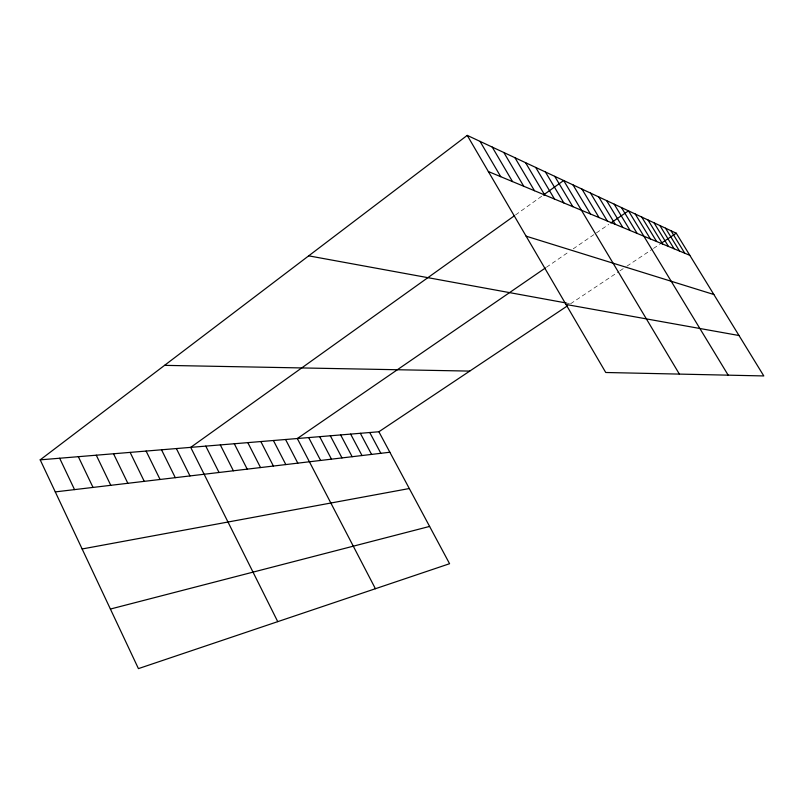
<?xml version="1.0" encoding="UTF-8"?>
<svg xmlns="http://www.w3.org/2000/svg" width="804" height="804" viewBox="0 0 804 804"><rect width="100%" height="100%" fill="white"/><g stroke="black" fill="none" stroke-linecap="round" stroke-linejoin="round"><path stroke-width="0.6" stroke-dasharray="4.02 3.01" d="M515.535 214.949L542.378 195.744M546.408 267.28L569.222 251.592M573.222 248.848L608.789 224.396M570.559 303.781L618.889 271.521M619.894 270.847L625.934 266.817M626.939 266.144L652.416 249.129M653.451 248.446L659.622 244.326M566.046 302.957L569.433 303.58"/><path stroke-width="1.21" d="M40.2 459.848L378.885 431.758L449.577 563.715L138.429 668.616L40.2 459.848L467.235 135.384L676.254 233.21L763.8 375.94L605.744 372.493L467.235 135.384M514.55 215.653L190.709 447.366L277.742 621.643M543.383 195.03L563.664 180.518L679.38 374.101M545.424 267.953L297.319 438.522L375.408 588.719M610.839 222.989L628.487 210.859L728.183 375.166M378.885 431.758L567.584 305.771M660.647 243.632L676.254 233.21M110.399 609.05L429.597 526.429M82.139 548.971L409.296 488.53M55.275 491.897L389.86 452.24M164.559 365.358L469.737 371.096M566.006 304.465L739.007 335.519M308.696 255.843L566.046 302.957M526.107 236.165L713.862 294.515M488.36 171.543L689.812 255.32M670.988 230.748L684.747 253.21M665.531 228.195L679.511 251.029M659.893 225.552L674.084 248.778M654.054 222.819L668.466 246.446M648.004 219.994L662.647 244.024M641.733 217.06L656.617 241.512M635.23 214.015L650.366 238.919M621.472 207.573L637.13 233.411M614.186 204.166L630.115 230.497M606.608 200.618L622.819 227.462M598.729 196.93L615.221 224.306M590.508 193.081L607.311 221.01M581.945 189.071L599.05 217.572M573.001 184.89L590.437 213.995M554.73 176.337L572.83 206.668M545.424 171.986L563.855 202.94M535.715 167.433L554.489 199.04M525.565 162.689L544.7 194.97M514.962 157.725L534.459 190.719M503.867 152.529L523.746 186.257M492.239 147.092L512.51 181.593M480.038 141.383L500.731 176.689M369.75 432.512L380.855 453.305M360.343 433.296L371.579 454.411M350.644 434.1L362.011 455.546M340.645 434.924L352.152 456.712M330.323 435.778L341.981 457.918M319.68 436.662L331.469 459.164M308.676 437.577L320.625 460.451M285.571 439.497L297.812 463.154M273.41 440.502L285.822 464.571M260.838 441.547L273.4 466.049M247.813 442.622L260.536 467.566M234.306 443.748L247.21 469.144M220.316 444.903L233.381 470.782M205.784 446.109L219.04 472.491M176.377 448.552L189.975 475.928M161.524 449.788L175.292 477.666M146.117 451.064L160.066 479.475M130.137 452.391L144.258 481.345M113.535 453.768L127.846 483.294M96.279 455.195L110.781 485.314M78.34 456.682L93.023 487.425M59.657 458.24L74.541 489.616"/></g></svg>
